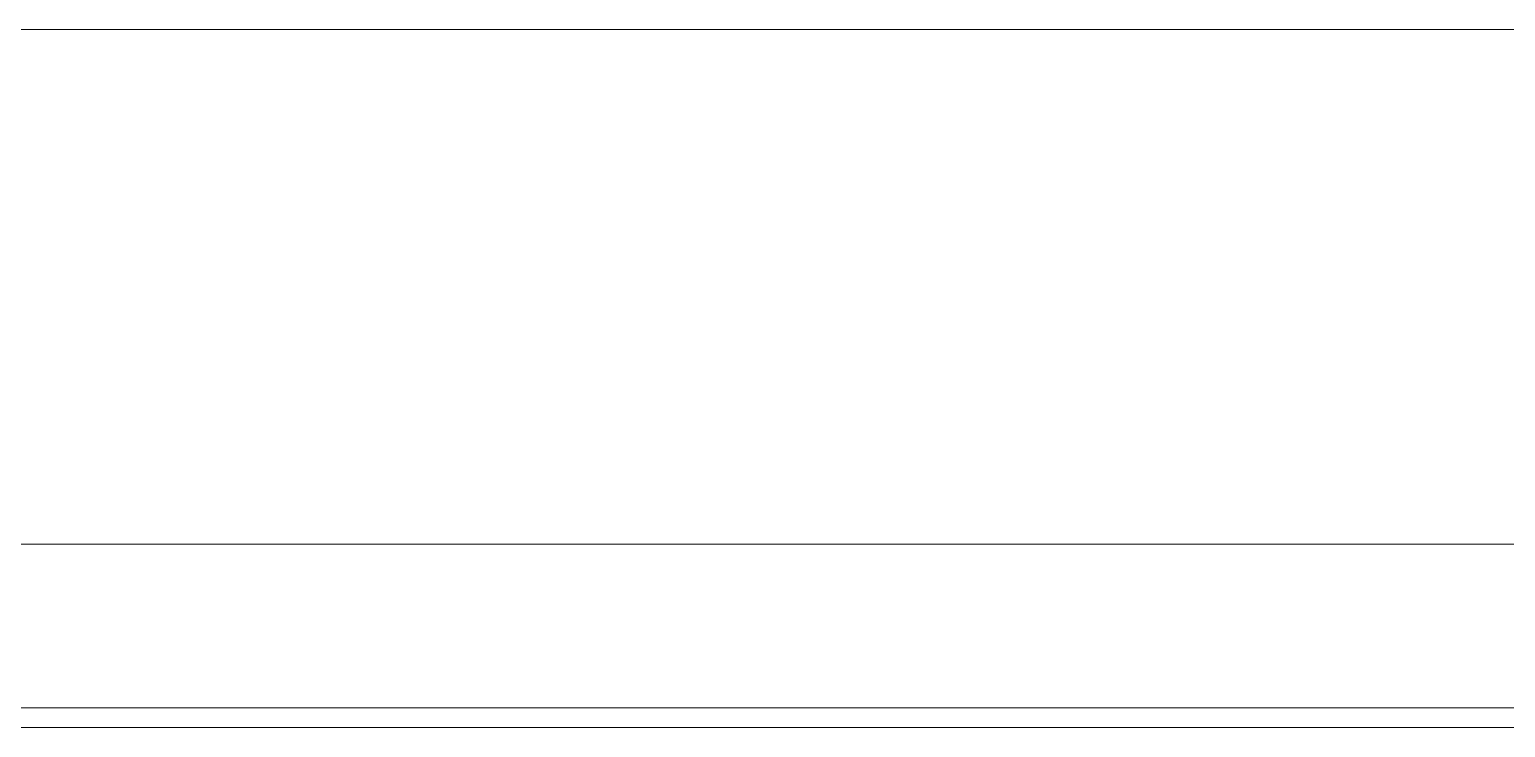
# Model space of a CAD drawing. Header units: millimetres. Extents: x -20000 to 230000, y -17405 to 24510.
# Drawn here: x 144739.4 to 144852.1, y -5909.1 to -5855.8 of the extents above; entities that cross this region are included whole.
import ezdxf

# ---------------------------------------------------------------- set-up
doc = ezdxf.new("R2010")
doc.units = ezdxf.units.MM
doc.layers.get('0').update_dxf_attribs({"lineweight": 13})
doc.layers.add('1 - PVC', color=7, linetype='Continuous', lineweight=13)

# ---------------------------------------------------------------- blocks, each defined once
blk = doc.blocks.new('*U803')
at = {"layer": '1 - PVC'}
for p, q in [((15.11598111861784, 59.99999999999982), (595.884067017402, 59.99999999999301)), ((591.0000481360191, 47.49999999999306), (20.00000000000057, 47.49999999999977)), ((20.00000000000055, 45.99999999999976), (591.0000481360191, 45.99999999999306))]:
    blk.add_line(p, q, dxfattribs=at)
blk = doc.blocks.new('*U840')
at = {"layer": '1 - PVC', "linetype": 'ByBlock'}
blk.add_line((736.9999499976984, 1.299999999988358), (8.000000224492396, 1.299999999988358), dxfattribs=at)

msp = doc.modelspace()

# ---------------------------------------------------------------- block references
for name, p in [('*U840', (144627.5, -5857.071593255381)), ('*U803', (144694.5, -5955.071593255382))]:
    msp.add_blockref(name, p)

doc.saveas('drawing.dxf')
